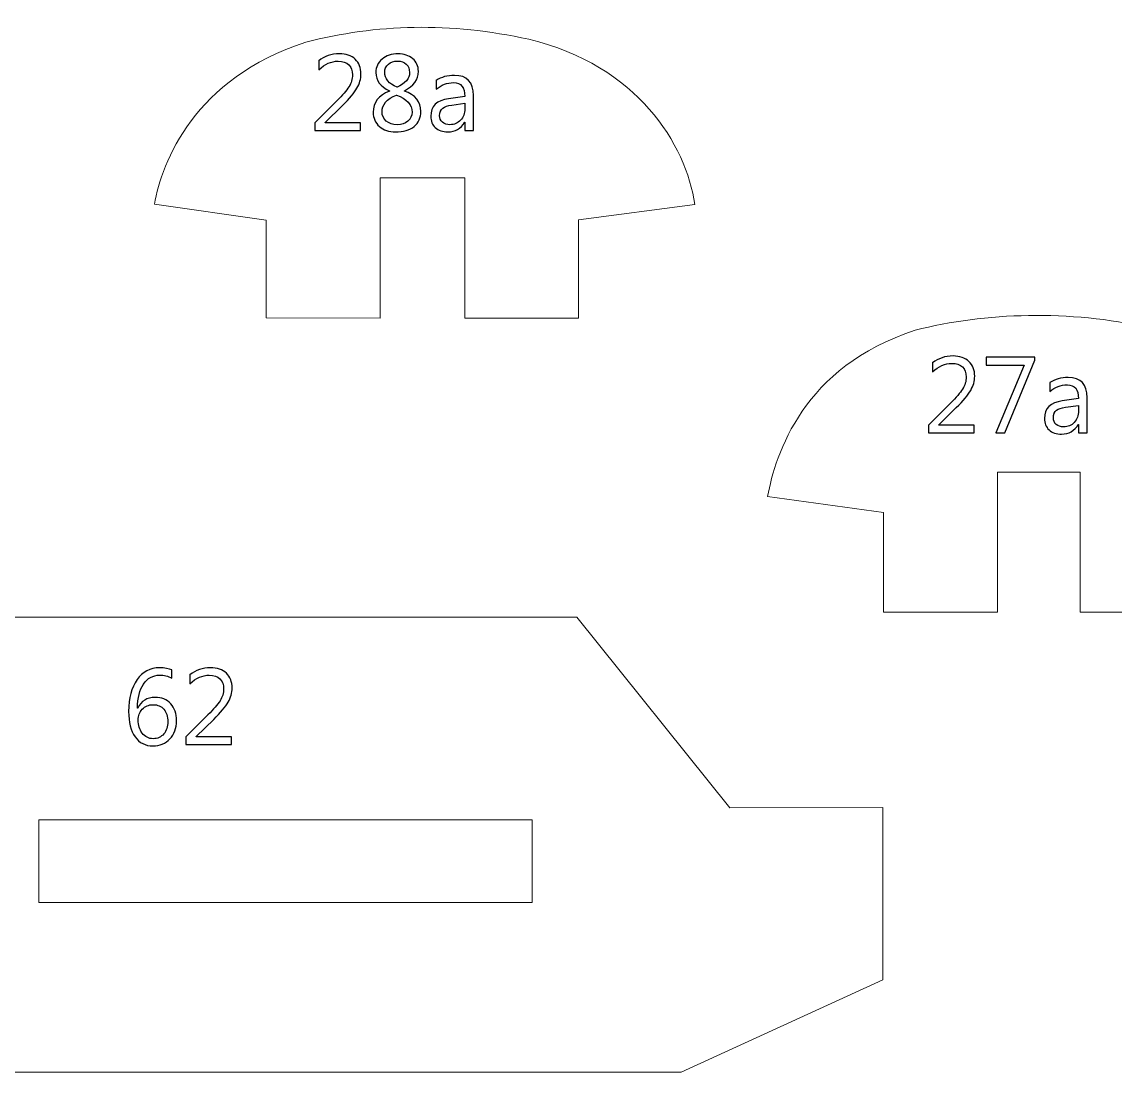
# Model space of a CAD drawing. Header units: centimetres. Extents: x -19.4 to 19.9, y -26.5 to 22.7.
# Drawn here: x -8.682 to -4.39, y -21.538 to -17.418 of the extents above; entities that cross this region are included whole.
import ezdxf

# ---------------------------------------------------------------- set-up
doc = ezdxf.new("R2010")
doc.units = ezdxf.units.CM
doc.header["$MEASUREMENT"] = 0
doc.layers.add('Camada 1', color=7, linetype='Continuous')

msp = doc.modelspace()

# ---------------------------------------------------------------- linework, layer by layer
at = {"layer": 'Camada 1', "color": 7, "lineweight": 9}
msp.add_lwpolyline([(-8.6153, -20.87278), (-6.67898, -20.87278), (-6.67898, -20.5483), (-8.6153, -20.5483), (-8.6153, -20.87278)], close=True, dxfattribs=at)
for points, knots in [([(-7.27537, -18.03004), (-7.27537, -18.03004), (-6.94293, -18.03004), (-6.94293, -18.03004), (-6.94293, -18.03004), (-6.94293, -18.03004), (-6.94315, -18.57946), (-6.94315, -18.57946), (-6.94315, -18.57946), (-6.94315, -18.57946), (-6.49646, -18.57934), (-6.49646, -18.57934), (-6.49646, -18.57934), (-6.49646, -18.57934), (-6.49616, -18.19393), (-6.49616, -18.19393), (-6.49616, -18.19393), (-6.49616, -18.19393), (-6.03937, -18.13441), (-6.03937, -18.13441), (-6.03937, -18.13441), (-6.07611, -17.89693), (-6.26428, -17.58865), (-6.69161, -17.4859), (-6.69161, -17.4859), (-7.00002, -17.41751), (-7.29017, -17.42572), (-7.56682, -17.49725), (-7.56682, -17.49725), (-8.00554, -17.6391), (-8.13124, -17.96745), (-8.16136, -18.13289), (-8.16136, -18.13289), (-8.16136, -18.13289), (-7.7229, -18.19603), (-7.7229, -18.19603), (-7.7229, -18.19603), (-7.7229, -18.19603), (-7.72284, -18.57868), (-7.72284, -18.57868), (-7.72284, -18.57868), (-7.72284, -18.57868), (-7.27533, -18.57942), (-7.27533, -18.57942), (-7.27533, -18.57942), (-7.27533, -18.57942), (-7.27537, -18.03004), (-7.27537, -18.03004)], [0, 0, 0, 0, 0.0769231, 0.0769231, 0.0769231, 0.0769231, 0.1538462, 0.1538462, 0.1538462, 0.1538462, 0.2307692, 0.2307692, 0.2307692, 0.2307692, 0.3076923, 0.3076923, 0.3076923, 0.3076923, 0.3846154, 0.3846154, 0.3846154, 0.3846154, 0.4615385, 0.4615385, 0.4615385, 0.4615385, 0.5384615, 0.5384615, 0.5384615, 0.5384615, 0.6153846, 0.6153846, 0.6153846, 0.6153846, 0.6923077, 0.6923077, 0.6923077, 0.6923077, 0.7692308, 0.7692308, 0.7692308, 0.7692308, 0.8461538, 0.8461538, 0.8461538, 0.8461538, 1, 1, 1, 1]), ([(-4.85213, -19.18444), (-4.85213, -19.18444), (-4.52768, -19.18444), (-4.52768, -19.18444), (-4.52768, -19.18444), (-4.52768, -19.18444), (-4.5279, -19.73386), (-4.5279, -19.73386), (-4.5279, -19.73386), (-4.5279, -19.73386), (-4.07322, -19.73374), (-4.07322, -19.73374), (-4.07322, -19.73374), (-4.07322, -19.73374), (-4.07292, -19.34833), (-4.07292, -19.34833), (-4.07292, -19.34833), (-4.07292, -19.34833), (-3.61613, -19.28881), (-3.61613, -19.28881), (-3.61613, -19.28881), (-3.65287, -19.05133), (-3.83305, -18.71905), (-4.26038, -18.6163), (-4.26038, -18.6163), (-4.56879, -18.54791), (-4.89889, -18.55612), (-5.17555, -18.62765), (-5.17555, -18.62765), (-5.61427, -18.7695), (-5.72399, -19.11385), (-5.75411, -19.27929), (-5.75411, -19.27929), (-5.75411, -19.27929), (-5.29966, -19.34243), (-5.29966, -19.34243), (-5.29966, -19.34243), (-5.29966, -19.34243), (-5.2996, -19.73308), (-5.2996, -19.73308), (-5.2996, -19.73308), (-5.2996, -19.73308), (-4.85209, -19.73382), (-4.85209, -19.73382), (-4.85209, -19.73382), (-4.85209, -19.73382), (-4.85213, -19.18444), (-4.85213, -19.18444)], [0, 0, 0, 0, 0.0769231, 0.0769231, 0.0769231, 0.0769231, 0.1538462, 0.1538462, 0.1538462, 0.1538462, 0.2307692, 0.2307692, 0.2307692, 0.2307692, 0.3076923, 0.3076923, 0.3076923, 0.3076923, 0.3846154, 0.3846154, 0.3846154, 0.3846154, 0.4615385, 0.4615385, 0.4615385, 0.4615385, 0.5384615, 0.5384615, 0.5384615, 0.5384615, 0.6153846, 0.6153846, 0.6153846, 0.6153846, 0.6923077, 0.6923077, 0.6923077, 0.6923077, 0.7692308, 0.7692308, 0.7692308, 0.7692308, 0.8461538, 0.8461538, 0.8461538, 0.8461538, 1, 1, 1, 1]), ([(-9.32863, -21.53804), (-9.32863, -21.53804), (-6.09422, -21.53804), (-6.09422, -21.53804), (-6.09422, -21.53804), (-6.09422, -21.53804), (-5.30241, -21.17614), (-5.30241, -21.17614), (-5.30241, -21.17614), (-5.30241, -21.17614), (-5.30263, -20.50017), (-5.30263, -20.50017), (-5.30263, -20.50017), (-5.30263, -20.50017), (-5.90262, -20.50093), (-5.90262, -20.50093), (-5.90262, -20.50093), (-5.90262, -20.50093), (-6.50341, -19.75342), (-6.50341, -19.75342), (-6.50341, -19.75342), (-6.50341, -19.75342), (-9.32863, -19.75342), (-9.32863, -19.75342), (-9.32863, -19.75342), (-9.32863, -19.75342), (-9.32863, -21.53804), (-9.32863, -21.53804)], [0, 0, 0, 0, 0.125, 0.125, 0.125, 0.125, 0.25, 0.25, 0.25, 0.25, 0.375, 0.375, 0.375, 0.375, 0.5, 0.5, 0.5, 0.5, 0.625, 0.625, 0.625, 0.625, 0.75, 0.75, 0.75, 0.75, 1, 1, 1, 1])]:
    msp.add_open_spline(points, degree=3, knots=knots, dxfattribs=at)
at = {"layer": 'Camada 1', "color": 7}
for points, knots in [([(-7.3529, -17.84416), (-7.3529, -17.84416), (-7.53155, -17.84416), (-7.53155, -17.84416), (-7.53155, -17.84416), (-7.53155, -17.84416), (-7.53155, -17.8141), (-7.53155, -17.8141), (-7.53155, -17.8141), (-7.53155, -17.8141), (-7.44519, -17.72746), (-7.44519, -17.72746), (-7.44519, -17.72746), (-7.42311, -17.70538), (-7.40737, -17.68703), (-7.39799, -17.67235), (-7.39799, -17.67235), (-7.38853, -17.65768), (-7.38381, -17.64194), (-7.38381, -17.62529), (-7.38381, -17.62529), (-7.38381, -17.60822), (-7.38868, -17.59495), (-7.39848, -17.58557), (-7.39848, -17.58557), (-7.40829, -17.57619), (-7.42219, -17.57153), (-7.44025, -17.57153), (-7.44025, -17.57153), (-7.46671, -17.57153), (-7.49204, -17.58282), (-7.51631, -17.6054), (-7.51631, -17.6054), (-7.51631, -17.6054), (-7.51631, -17.56984), (-7.51631, -17.56984), (-7.51631, -17.56984), (-7.49317, -17.55177), (-7.46622, -17.54274), (-7.43553, -17.54274), (-7.43553, -17.54274), (-7.40907, -17.54274), (-7.38825, -17.54994), (-7.37308, -17.56426), (-7.37308, -17.56426), (-7.35791, -17.57858), (-7.35036, -17.59785), (-7.35036, -17.62198), (-7.35036, -17.62198), (-7.35036, -17.64096), (-7.35558, -17.65958), (-7.3661, -17.67772), (-7.3661, -17.67772), (-7.37654, -17.69585), (-7.39538, -17.71836), (-7.42254, -17.74524), (-7.42254, -17.74524), (-7.42254, -17.74524), (-7.49091, -17.81283), (-7.49091, -17.81283), (-7.49091, -17.81283), (-7.49091, -17.81283), (-7.49091, -17.81368), (-7.49091, -17.81368), (-7.49091, -17.81368), (-7.49091, -17.81368), (-7.3529, -17.81368), (-7.3529, -17.81368), (-7.3529, -17.81368), (-7.3529, -17.81368), (-7.3529, -17.84416), (-7.3529, -17.84416)], [0, 0, 0, 0, 0.0526316, 0.0526316, 0.0526316, 0.0526316, 0.1052632, 0.1052632, 0.1052632, 0.1052632, 0.1578947, 0.1578947, 0.1578947, 0.1578947, 0.2105263, 0.2105263, 0.2105263, 0.2105263, 0.2631579, 0.2631579, 0.2631579, 0.2631579, 0.3157895, 0.3157895, 0.3157895, 0.3157895, 0.3684211, 0.3684211, 0.3684211, 0.3684211, 0.4210526, 0.4210526, 0.4210526, 0.4210526, 0.4736842, 0.4736842, 0.4736842, 0.4736842, 0.5263158, 0.5263158, 0.5263158, 0.5263158, 0.5789474, 0.5789474, 0.5789474, 0.5789474, 0.6315789, 0.6315789, 0.6315789, 0.6315789, 0.6842105, 0.6842105, 0.6842105, 0.6842105, 0.7368421, 0.7368421, 0.7368421, 0.7368421, 0.7894737, 0.7894737, 0.7894737, 0.7894737, 0.8421053, 0.8421053, 0.8421053, 0.8421053, 0.8947368, 0.8947368, 0.8947368, 0.8947368, 1, 1, 1, 1]), ([(-7.2386, -17.68879), (-7.2386, -17.68879), (-7.2386, -17.68795), (-7.2386, -17.68795), (-7.2386, -17.68795), (-7.27416, -17.67144), (-7.29194, -17.64745), (-7.29194, -17.61598), (-7.29194, -17.61598), (-7.29194, -17.5946), (-7.28383, -17.57703), (-7.26753, -17.56334), (-7.26753, -17.56334), (-7.25123, -17.54959), (-7.23028, -17.54274), (-7.20459, -17.54274), (-7.20459, -17.54274), (-7.18145, -17.54274), (-7.1624, -17.54916), (-7.14751, -17.562), (-7.14751, -17.562), (-7.13263, -17.57485), (-7.12515, -17.59128), (-7.12515, -17.61139), (-7.12515, -17.61139), (-7.12515, -17.64427), (-7.14349, -17.66974), (-7.18018, -17.68795), (-7.18018, -17.68795), (-7.18018, -17.68795), (-7.18018, -17.68879), (-7.18018, -17.68879), (-7.18018, -17.68879), (-7.137, -17.70425), (-7.11541, -17.73099), (-7.11541, -17.76902), (-7.11541, -17.76902), (-7.11541, -17.79357), (-7.12423, -17.81304), (-7.14187, -17.82751), (-7.14187, -17.82751), (-7.15944, -17.84197), (-7.18399, -17.84924), (-7.21539, -17.84924), (-7.21539, -17.84924), (-7.24072, -17.84924), (-7.26153, -17.84204), (-7.27797, -17.82772), (-7.27797, -17.82772), (-7.29434, -17.8134), (-7.30253, -17.79477), (-7.30253, -17.77191), (-7.30253, -17.77191), (-7.30253, -17.73388), (-7.28122, -17.70615), (-7.2386, -17.68879)], [0, 0, 0, 0, 0.0666667, 0.0666667, 0.0666667, 0.0666667, 0.1333333, 0.1333333, 0.1333333, 0.1333333, 0.2, 0.2, 0.2, 0.2, 0.2666667, 0.2666667, 0.2666667, 0.2666667, 0.3333333, 0.3333333, 0.3333333, 0.3333333, 0.4, 0.4, 0.4, 0.4, 0.4666667, 0.4666667, 0.4666667, 0.4666667, 0.5333333, 0.5333333, 0.5333333, 0.5333333, 0.6, 0.6, 0.6, 0.6, 0.6666667, 0.6666667, 0.6666667, 0.6666667, 0.7333333, 0.7333333, 0.7333333, 0.7333333, 0.8, 0.8, 0.8, 0.8, 0.8666667, 0.8666667, 0.8666667, 0.8666667, 1, 1, 1, 1]), ([(-7.15986, -17.61563), (-7.15986, -17.60194), (-7.16416, -17.59121), (-7.1727, -17.58331), (-7.1727, -17.58331), (-7.18124, -17.57548), (-7.19295, -17.57153), (-7.2077, -17.57153), (-7.2077, -17.57153), (-7.22153, -17.57153), (-7.23324, -17.57562), (-7.24284, -17.58388), (-7.24284, -17.58388), (-7.25243, -17.59206), (-7.25723, -17.6025), (-7.25723, -17.6152), (-7.25723, -17.6152), (-7.25723, -17.64103), (-7.24114, -17.66043), (-7.20897, -17.67355), (-7.20897, -17.67355), (-7.17623, -17.66001), (-7.15986, -17.64075), (-7.15986, -17.61563)], [0, 0, 0, 0, 0.1428571, 0.1428571, 0.1428571, 0.1428571, 0.2857143, 0.2857143, 0.2857143, 0.2857143, 0.4285714, 0.4285714, 0.4285714, 0.4285714, 0.5714286, 0.5714286, 0.5714286, 0.5714286, 0.7142857, 0.7142857, 0.7142857, 0.7142857, 1, 1, 1, 1]), ([(-6.90924, -17.84416), (-6.90924, -17.84416), (-6.94311, -17.84416), (-6.94311, -17.84416), (-6.94311, -17.84416), (-6.94311, -17.84416), (-6.94311, -17.81107), (-6.94311, -17.81107), (-6.94311, -17.81107), (-6.94311, -17.81107), (-6.94396, -17.81107), (-6.94396, -17.81107), (-6.94396, -17.81107), (-6.9587, -17.83654), (-6.98036, -17.84924), (-7.00908, -17.84924), (-7.00908, -17.84924), (-7.03018, -17.84924), (-7.04669, -17.84367), (-7.05861, -17.83245), (-7.05861, -17.83245), (-7.07054, -17.8213), (-7.07646, -17.80648), (-7.07646, -17.788), (-7.07646, -17.788), (-7.07646, -17.74841), (-7.05318, -17.72534), (-7.00661, -17.71885), (-7.00661, -17.71885), (-7.00661, -17.71885), (-6.94311, -17.70996), (-6.94311, -17.70996), (-6.94311, -17.70996), (-6.94311, -17.67384), (-6.95765, -17.65577), (-6.98671, -17.65577), (-6.98671, -17.65577), (-7.01219, -17.65577), (-7.03519, -17.66452), (-7.05572, -17.68202), (-7.05572, -17.68202), (-7.05572, -17.68202), (-7.05572, -17.64731), (-7.05572, -17.64731), (-7.05572, -17.64731), (-7.03491, -17.63404), (-7.01099, -17.62741), (-6.98382, -17.62741), (-6.98382, -17.62741), (-6.93408, -17.62741), (-6.90924, -17.65373), (-6.90924, -17.70643), (-6.90924, -17.70643), (-6.90924, -17.70643), (-6.90924, -17.84416), (-6.90924, -17.84416)], [0, 0, 0, 0, 0.0666667, 0.0666667, 0.0666667, 0.0666667, 0.1333333, 0.1333333, 0.1333333, 0.1333333, 0.2, 0.2, 0.2, 0.2, 0.2666667, 0.2666667, 0.2666667, 0.2666667, 0.3333333, 0.3333333, 0.3333333, 0.3333333, 0.4, 0.4, 0.4, 0.4, 0.4666667, 0.4666667, 0.4666667, 0.4666667, 0.5333333, 0.5333333, 0.5333333, 0.5333333, 0.6, 0.6, 0.6, 0.6, 0.6666667, 0.6666667, 0.6666667, 0.6666667, 0.7333333, 0.7333333, 0.7333333, 0.7333333, 0.8, 0.8, 0.8, 0.8, 0.8666667, 0.8666667, 0.8666667, 0.8666667, 1, 1, 1, 1]), ([(-7.21123, -17.70488), (-7.24897, -17.71991), (-7.26781, -17.74178), (-7.26781, -17.77036), (-7.26781, -17.77036), (-7.26781, -17.7851), (-7.26231, -17.79724), (-7.25137, -17.80669), (-7.25137, -17.80669), (-7.24044, -17.81615), (-7.22604, -17.82088), (-7.20812, -17.82088), (-7.20812, -17.82088), (-7.19105, -17.82088), (-7.17715, -17.81622), (-7.16635, -17.80691), (-7.16635, -17.80691), (-7.15556, -17.79759), (-7.15012, -17.78581), (-7.15012, -17.77156), (-7.15012, -17.77156), (-7.15012, -17.74178), (-7.17051, -17.71949), (-7.21123, -17.70488)], [0, 0, 0, 0, 0.1428571, 0.1428571, 0.1428571, 0.1428571, 0.2857143, 0.2857143, 0.2857143, 0.2857143, 0.4285714, 0.4285714, 0.4285714, 0.4285714, 0.5714286, 0.5714286, 0.5714286, 0.5714286, 0.7142857, 0.7142857, 0.7142857, 0.7142857, 1, 1, 1, 1]), ([(-6.94311, -17.73705), (-6.94311, -17.73705), (-6.99419, -17.74411), (-6.99419, -17.74411), (-6.99419, -17.74411), (-7.00993, -17.7463), (-7.02178, -17.75025), (-7.02975, -17.75582), (-7.02975, -17.75582), (-7.03773, -17.76147), (-7.04175, -17.77135), (-7.04175, -17.7856), (-7.04175, -17.7856), (-7.04175, -17.79597), (-7.03808, -17.80444), (-7.03067, -17.811), (-7.03067, -17.811), (-7.02333, -17.81756), (-7.01346, -17.82088), (-7.00125, -17.82088), (-7.00125, -17.82088), (-6.98439, -17.82088), (-6.97049, -17.81495), (-6.95955, -17.80317), (-6.95955, -17.80317), (-6.94861, -17.79131), (-6.94311, -17.77636), (-6.94311, -17.75822), (-6.94311, -17.75822), (-6.94311, -17.75822), (-6.94311, -17.73705), (-6.94311, -17.73705)], [0, 0, 0, 0, 0.1111111, 0.1111111, 0.1111111, 0.1111111, 0.2222222, 0.2222222, 0.2222222, 0.2222222, 0.3333333, 0.3333333, 0.3333333, 0.3333333, 0.4444444, 0.4444444, 0.4444444, 0.4444444, 0.5555556, 0.5555556, 0.5555556, 0.5555556, 0.6666667, 0.6666667, 0.6666667, 0.6666667, 0.7777778, 0.7777778, 0.7777778, 0.7777778, 1, 1, 1, 1]), ([(-4.94394, -19.02982), (-4.94394, -19.02982), (-5.12259, -19.02982), (-5.12259, -19.02982), (-5.12259, -19.02982), (-5.12259, -19.02982), (-5.12259, -18.99976), (-5.12259, -18.99976), (-5.12259, -18.99976), (-5.12259, -18.99976), (-5.03623, -18.91312), (-5.03623, -18.91312), (-5.03623, -18.91312), (-5.01415, -18.89104), (-4.99841, -18.87269), (-4.98903, -18.85801), (-4.98903, -18.85801), (-4.97957, -18.84334), (-4.97485, -18.8276), (-4.97485, -18.81095), (-4.97485, -18.81095), (-4.97485, -18.79388), (-4.97972, -18.78061), (-4.98952, -18.77123), (-4.98952, -18.77123), (-4.99933, -18.76185), (-5.01323, -18.75719), (-5.03129, -18.75719), (-5.03129, -18.75719), (-5.05775, -18.75719), (-5.08308, -18.76848), (-5.10735, -18.79106), (-5.10735, -18.79106), (-5.10735, -18.79106), (-5.10735, -18.7555), (-5.10735, -18.7555), (-5.10735, -18.7555), (-5.08421, -18.73743), (-5.05726, -18.7284), (-5.02657, -18.7284), (-5.02657, -18.7284), (-5.00011, -18.7284), (-4.97929, -18.7356), (-4.96412, -18.74992), (-4.96412, -18.74992), (-4.94895, -18.76424), (-4.9414, -18.78351), (-4.9414, -18.80764), (-4.9414, -18.80764), (-4.9414, -18.82662), (-4.94662, -18.84524), (-4.95714, -18.86338), (-4.95714, -18.86338), (-4.96758, -18.88151), (-4.98642, -18.90402), (-5.01358, -18.9309), (-5.01358, -18.9309), (-5.01358, -18.9309), (-5.08195, -18.99849), (-5.08195, -18.99849), (-5.08195, -18.99849), (-5.08195, -18.99849), (-5.08195, -18.99934), (-5.08195, -18.99934), (-5.08195, -18.99934), (-5.08195, -18.99934), (-4.94394, -18.99934), (-4.94394, -18.99934), (-4.94394, -18.99934), (-4.94394, -18.99934), (-4.94394, -19.02982), (-4.94394, -19.02982)], [0, 0, 0, 0, 0.0526316, 0.0526316, 0.0526316, 0.0526316, 0.1052632, 0.1052632, 0.1052632, 0.1052632, 0.1578947, 0.1578947, 0.1578947, 0.1578947, 0.2105263, 0.2105263, 0.2105263, 0.2105263, 0.2631579, 0.2631579, 0.2631579, 0.2631579, 0.3157895, 0.3157895, 0.3157895, 0.3157895, 0.3684211, 0.3684211, 0.3684211, 0.3684211, 0.4210526, 0.4210526, 0.4210526, 0.4210526, 0.4736842, 0.4736842, 0.4736842, 0.4736842, 0.5263158, 0.5263158, 0.5263158, 0.5263158, 0.5789474, 0.5789474, 0.5789474, 0.5789474, 0.6315789, 0.6315789, 0.6315789, 0.6315789, 0.6842105, 0.6842105, 0.6842105, 0.6842105, 0.7368421, 0.7368421, 0.7368421, 0.7368421, 0.7894737, 0.7894737, 0.7894737, 0.7894737, 0.8421053, 0.8421053, 0.8421053, 0.8421053, 0.8947368, 0.8947368, 0.8947368, 0.8947368, 1, 1, 1, 1]), ([(-4.7056, -18.74414), (-4.7056, -18.74414), (-4.82287, -19.02982), (-4.82287, -19.02982), (-4.82287, -19.02982), (-4.82287, -19.02982), (-4.85801, -19.02982), (-4.85801, -19.02982), (-4.85801, -19.02982), (-4.85801, -19.02982), (-4.74709, -18.76396), (-4.74709, -18.76396), (-4.74709, -18.76396), (-4.74709, -18.76396), (-4.89653, -18.76396), (-4.89653, -18.76396), (-4.89653, -18.76396), (-4.89653, -18.76396), (-4.89653, -18.73348), (-4.89653, -18.73348), (-4.89653, -18.73348), (-4.89653, -18.73348), (-4.7056, -18.73348), (-4.7056, -18.73348), (-4.7056, -18.73348), (-4.7056, -18.73348), (-4.7056, -18.74414), (-4.7056, -18.74414)], [0, 0, 0, 0, 0.125, 0.125, 0.125, 0.125, 0.25, 0.25, 0.25, 0.25, 0.375, 0.375, 0.375, 0.375, 0.5, 0.5, 0.5, 0.5, 0.625, 0.625, 0.625, 0.625, 0.75, 0.75, 0.75, 0.75, 1, 1, 1, 1]), ([(-4.50028, -19.02982), (-4.50028, -19.02982), (-4.53415, -19.02982), (-4.53415, -19.02982), (-4.53415, -19.02982), (-4.53415, -19.02982), (-4.53415, -18.99673), (-4.53415, -18.99673), (-4.53415, -18.99673), (-4.53415, -18.99673), (-4.535, -18.99673), (-4.535, -18.99673), (-4.535, -18.99673), (-4.54974, -19.0222), (-4.5714, -19.0349), (-4.60012, -19.0349), (-4.60012, -19.0349), (-4.62122, -19.0349), (-4.63773, -19.02933), (-4.64965, -19.01811), (-4.64965, -19.01811), (-4.66158, -19.00696), (-4.6675, -18.99214), (-4.6675, -18.97366), (-4.6675, -18.97366), (-4.6675, -18.93407), (-4.64422, -18.911), (-4.59765, -18.90451), (-4.59765, -18.90451), (-4.59765, -18.90451), (-4.53415, -18.89562), (-4.53415, -18.89562), (-4.53415, -18.89562), (-4.53415, -18.8595), (-4.54869, -18.84143), (-4.57775, -18.84143), (-4.57775, -18.84143), (-4.60323, -18.84143), (-4.62623, -18.85018), (-4.64676, -18.86768), (-4.64676, -18.86768), (-4.64676, -18.86768), (-4.64676, -18.83297), (-4.64676, -18.83297), (-4.64676, -18.83297), (-4.62595, -18.8197), (-4.60203, -18.81307), (-4.57486, -18.81307), (-4.57486, -18.81307), (-4.52512, -18.81307), (-4.50028, -18.83939), (-4.50028, -18.89209), (-4.50028, -18.89209), (-4.50028, -18.89209), (-4.50028, -19.02982), (-4.50028, -19.02982)], [0, 0, 0, 0, 0.0666667, 0.0666667, 0.0666667, 0.0666667, 0.1333333, 0.1333333, 0.1333333, 0.1333333, 0.2, 0.2, 0.2, 0.2, 0.2666667, 0.2666667, 0.2666667, 0.2666667, 0.3333333, 0.3333333, 0.3333333, 0.3333333, 0.4, 0.4, 0.4, 0.4, 0.4666667, 0.4666667, 0.4666667, 0.4666667, 0.5333333, 0.5333333, 0.5333333, 0.5333333, 0.6, 0.6, 0.6, 0.6, 0.6666667, 0.6666667, 0.6666667, 0.6666667, 0.7333333, 0.7333333, 0.7333333, 0.7333333, 0.8, 0.8, 0.8, 0.8, 0.8666667, 0.8666667, 0.8666667, 0.8666667, 1, 1, 1, 1]), ([(-4.53415, -18.92271), (-4.53415, -18.92271), (-4.58523, -18.92977), (-4.58523, -18.92977), (-4.58523, -18.92977), (-4.60097, -18.93196), (-4.61282, -18.93591), (-4.62079, -18.94148), (-4.62079, -18.94148), (-4.62877, -18.94713), (-4.63279, -18.95701), (-4.63279, -18.97126), (-4.63279, -18.97126), (-4.63279, -18.98163), (-4.62912, -18.9901), (-4.62171, -18.99666), (-4.62171, -18.99666), (-4.61437, -19.00322), (-4.6045, -19.00654), (-4.59229, -19.00654), (-4.59229, -19.00654), (-4.57543, -19.00654), (-4.56153, -19.00061), (-4.55059, -18.98883), (-4.55059, -18.98883), (-4.53965, -18.97697), (-4.53415, -18.96202), (-4.53415, -18.94388), (-4.53415, -18.94388), (-4.53415, -18.94388), (-4.53415, -18.92271), (-4.53415, -18.92271)], [0, 0, 0, 0, 0.1111111, 0.1111111, 0.1111111, 0.1111111, 0.2222222, 0.2222222, 0.2222222, 0.2222222, 0.3333333, 0.3333333, 0.3333333, 0.3333333, 0.4444444, 0.4444444, 0.4444444, 0.4444444, 0.5555556, 0.5555556, 0.5555556, 0.5555556, 0.6666667, 0.6666667, 0.6666667, 0.6666667, 0.7777778, 0.7777778, 0.7777778, 0.7777778, 1, 1, 1, 1]), ([(-8.09239, -19.96017), (-8.09239, -19.96017), (-8.09239, -19.99227), (-8.09239, -19.99227), (-8.09239, -19.99227), (-8.1077, -19.98444), (-8.12378, -19.98049), (-8.14072, -19.98049), (-8.14072, -19.98049), (-8.16697, -19.98049), (-8.18799, -19.9922), (-8.2038, -20.01563), (-8.2038, -20.01563), (-8.21953, -20.03905), (-8.22743, -20.07045), (-8.22743, -20.10975), (-8.22743, -20.10975), (-8.22743, -20.10975), (-8.22659, -20.10975), (-8.22659, -20.10975), (-8.22659, -20.10975), (-8.21283, -20.08174), (-8.19025, -20.0677), (-8.15885, -20.0677), (-8.15885, -20.0677), (-8.13296, -20.0677), (-8.11243, -20.07602), (-8.09711, -20.0926), (-8.09711, -20.0926), (-8.0818, -20.10925), (-8.07418, -20.13148), (-8.07418, -20.15935), (-8.07418, -20.15935), (-8.07418, -20.18842), (-8.08293, -20.2122), (-8.10043, -20.23061), (-8.10043, -20.23061), (-8.11793, -20.24903), (-8.14015, -20.2582), (-8.16711, -20.2582), (-8.16711, -20.2582), (-8.19688, -20.2582), (-8.22024, -20.24635), (-8.23717, -20.22264), (-8.23717, -20.22264), (-8.2541, -20.19893), (-8.26257, -20.16563), (-8.26257, -20.12273), (-8.26257, -20.12273), (-8.26257, -20.07073), (-8.25149, -20.02924), (-8.22934, -19.99827), (-8.22934, -19.99827), (-8.20718, -19.96722), (-8.1779, -19.9517), (-8.14156, -19.9517), (-8.14156, -19.9517), (-8.12089, -19.9517), (-8.10452, -19.95452), (-8.09239, -19.96017)], [0, 0, 0, 0, 0.0625, 0.0625, 0.0625, 0.0625, 0.125, 0.125, 0.125, 0.125, 0.1875, 0.1875, 0.1875, 0.1875, 0.25, 0.25, 0.25, 0.25, 0.3125, 0.3125, 0.3125, 0.3125, 0.375, 0.375, 0.375, 0.375, 0.4375, 0.4375, 0.4375, 0.4375, 0.5, 0.5, 0.5, 0.5, 0.5625, 0.5625, 0.5625, 0.5625, 0.625, 0.625, 0.625, 0.625, 0.6875, 0.6875, 0.6875, 0.6875, 0.75, 0.75, 0.75, 0.75, 0.8125, 0.8125, 0.8125, 0.8125, 0.875, 0.875, 0.875, 0.875, 1, 1, 1, 1]), ([(-7.8587, -20.25312), (-7.8587, -20.25312), (-8.03735, -20.25312), (-8.03735, -20.25312), (-8.03735, -20.25312), (-8.03735, -20.25312), (-8.03735, -20.22306), (-8.03735, -20.22306), (-8.03735, -20.22306), (-8.03735, -20.22306), (-7.95099, -20.13642), (-7.95099, -20.13642), (-7.95099, -20.13642), (-7.92891, -20.11434), (-7.91317, -20.09599), (-7.90379, -20.08131), (-7.90379, -20.08131), (-7.89433, -20.06664), (-7.88961, -20.0509), (-7.88961, -20.03425), (-7.88961, -20.03425), (-7.88961, -20.01718), (-7.89448, -20.00391), (-7.90428, -19.99453), (-7.90428, -19.99453), (-7.91409, -19.98515), (-7.92799, -19.98049), (-7.94605, -19.98049), (-7.94605, -19.98049), (-7.97251, -19.98049), (-7.99784, -19.99178), (-8.02211, -20.01436), (-8.02211, -20.01436), (-8.02211, -20.01436), (-8.02211, -19.9788), (-8.02211, -19.9788), (-8.02211, -19.9788), (-7.99897, -19.96073), (-7.97202, -19.9517), (-7.94133, -19.9517), (-7.94133, -19.9517), (-7.91487, -19.9517), (-7.89405, -19.9589), (-7.87888, -19.97322), (-7.87888, -19.97322), (-7.86371, -19.98754), (-7.85616, -20.00681), (-7.85616, -20.03094), (-7.85616, -20.03094), (-7.85616, -20.04992), (-7.86138, -20.06854), (-7.8719, -20.08668), (-7.8719, -20.08668), (-7.88234, -20.10481), (-7.90118, -20.12732), (-7.92834, -20.1542), (-7.92834, -20.1542), (-7.92834, -20.1542), (-7.99671, -20.22179), (-7.99671, -20.22179), (-7.99671, -20.22179), (-7.99671, -20.22179), (-7.99671, -20.22264), (-7.99671, -20.22264), (-7.99671, -20.22264), (-7.99671, -20.22264), (-7.8587, -20.22264), (-7.8587, -20.22264), (-7.8587, -20.22264), (-7.8587, -20.22264), (-7.8587, -20.25312), (-7.8587, -20.25312)], [0, 0, 0, 0, 0.0526316, 0.0526316, 0.0526316, 0.0526316, 0.1052632, 0.1052632, 0.1052632, 0.1052632, 0.1578947, 0.1578947, 0.1578947, 0.1578947, 0.2105263, 0.2105263, 0.2105263, 0.2105263, 0.2631579, 0.2631579, 0.2631579, 0.2631579, 0.3157895, 0.3157895, 0.3157895, 0.3157895, 0.3684211, 0.3684211, 0.3684211, 0.3684211, 0.4210526, 0.4210526, 0.4210526, 0.4210526, 0.4736842, 0.4736842, 0.4736842, 0.4736842, 0.5263158, 0.5263158, 0.5263158, 0.5263158, 0.5789474, 0.5789474, 0.5789474, 0.5789474, 0.6315789, 0.6315789, 0.6315789, 0.6315789, 0.6842105, 0.6842105, 0.6842105, 0.6842105, 0.7368421, 0.7368421, 0.7368421, 0.7368421, 0.7894737, 0.7894737, 0.7894737, 0.7894737, 0.8421053, 0.8421053, 0.8421053, 0.8421053, 0.8947368, 0.8947368, 0.8947368, 0.8947368, 1, 1, 1, 1]), ([(-8.1664, -20.09648), (-8.1839, -20.09648), (-8.19808, -20.10241), (-8.20895, -20.11426), (-8.20895, -20.11426), (-8.21988, -20.12619), (-8.22532, -20.14016), (-8.22532, -20.15632), (-8.22532, -20.15632), (-8.22532, -20.17664), (-8.21988, -20.19392), (-8.20909, -20.20832), (-8.20909, -20.20832), (-8.19829, -20.22264), (-8.1839, -20.22984), (-8.16598, -20.22984), (-8.16598, -20.22984), (-8.1489, -20.22984), (-8.13507, -20.22356), (-8.12463, -20.21107), (-8.12463, -20.21107), (-8.11412, -20.19858), (-8.1089, -20.18278), (-8.1089, -20.16358), (-8.1089, -20.16358), (-8.1089, -20.14256), (-8.11391, -20.12619), (-8.124, -20.11426), (-8.124, -20.11426), (-8.13409, -20.10241), (-8.1482, -20.09648), (-8.1664, -20.09648)], [0, 0, 0, 0, 0.1111111, 0.1111111, 0.1111111, 0.1111111, 0.2222222, 0.2222222, 0.2222222, 0.2222222, 0.3333333, 0.3333333, 0.3333333, 0.3333333, 0.4444444, 0.4444444, 0.4444444, 0.4444444, 0.5555556, 0.5555556, 0.5555556, 0.5555556, 0.6666667, 0.6666667, 0.6666667, 0.6666667, 0.7777778, 0.7777778, 0.7777778, 0.7777778, 1, 1, 1, 1])]:
    msp.add_open_spline(points, degree=3, knots=knots, dxfattribs=at)
at = {"layer": 'Camada 1', "color": 250, "lineweight": 9}
for points, knots in [([(-7.3529, -17.84416), (-7.3529, -17.84416), (-7.53155, -17.84416), (-7.53155, -17.84416), (-7.53155, -17.84416), (-7.53155, -17.84416), (-7.53155, -17.8141), (-7.53155, -17.8141), (-7.53155, -17.8141), (-7.53155, -17.8141), (-7.44519, -17.72746), (-7.44519, -17.72746), (-7.44519, -17.72746), (-7.42311, -17.70538), (-7.40737, -17.68703), (-7.39799, -17.67235), (-7.39799, -17.67235), (-7.38853, -17.65768), (-7.38381, -17.64194), (-7.38381, -17.62529), (-7.38381, -17.62529), (-7.38381, -17.60822), (-7.38868, -17.59495), (-7.39848, -17.58557), (-7.39848, -17.58557), (-7.40829, -17.57619), (-7.42219, -17.57153), (-7.44025, -17.57153), (-7.44025, -17.57153), (-7.46671, -17.57153), (-7.49204, -17.58282), (-7.51631, -17.6054), (-7.51631, -17.6054), (-7.51631, -17.6054), (-7.51631, -17.56984), (-7.51631, -17.56984), (-7.51631, -17.56984), (-7.49317, -17.55177), (-7.46622, -17.54274), (-7.43553, -17.54274), (-7.43553, -17.54274), (-7.40907, -17.54274), (-7.38825, -17.54994), (-7.37308, -17.56426), (-7.37308, -17.56426), (-7.35791, -17.57858), (-7.35036, -17.59785), (-7.35036, -17.62198), (-7.35036, -17.62198), (-7.35036, -17.64096), (-7.35558, -17.65958), (-7.3661, -17.67772), (-7.3661, -17.67772), (-7.37654, -17.69585), (-7.39538, -17.71836), (-7.42254, -17.74524), (-7.42254, -17.74524), (-7.42254, -17.74524), (-7.49091, -17.81283), (-7.49091, -17.81283), (-7.49091, -17.81283), (-7.49091, -17.81283), (-7.49091, -17.81368), (-7.49091, -17.81368), (-7.49091, -17.81368), (-7.49091, -17.81368), (-7.3529, -17.81368), (-7.3529, -17.81368), (-7.3529, -17.81368), (-7.3529, -17.81368), (-7.3529, -17.84416), (-7.3529, -17.84416)], [0, 0, 0, 0, 0.0526316, 0.0526316, 0.0526316, 0.0526316, 0.1052632, 0.1052632, 0.1052632, 0.1052632, 0.1578947, 0.1578947, 0.1578947, 0.1578947, 0.2105263, 0.2105263, 0.2105263, 0.2105263, 0.2631579, 0.2631579, 0.2631579, 0.2631579, 0.3157895, 0.3157895, 0.3157895, 0.3157895, 0.3684211, 0.3684211, 0.3684211, 0.3684211, 0.4210526, 0.4210526, 0.4210526, 0.4210526, 0.4736842, 0.4736842, 0.4736842, 0.4736842, 0.5263158, 0.5263158, 0.5263158, 0.5263158, 0.5789474, 0.5789474, 0.5789474, 0.5789474, 0.6315789, 0.6315789, 0.6315789, 0.6315789, 0.6842105, 0.6842105, 0.6842105, 0.6842105, 0.7368421, 0.7368421, 0.7368421, 0.7368421, 0.7894737, 0.7894737, 0.7894737, 0.7894737, 0.8421053, 0.8421053, 0.8421053, 0.8421053, 0.8947368, 0.8947368, 0.8947368, 0.8947368, 1, 1, 1, 1]), ([(-7.2386, -17.68879), (-7.2386, -17.68879), (-7.2386, -17.68795), (-7.2386, -17.68795), (-7.2386, -17.68795), (-7.27416, -17.67144), (-7.29194, -17.64745), (-7.29194, -17.61598), (-7.29194, -17.61598), (-7.29194, -17.5946), (-7.28383, -17.57703), (-7.26753, -17.56334), (-7.26753, -17.56334), (-7.25123, -17.54959), (-7.23028, -17.54274), (-7.20459, -17.54274), (-7.20459, -17.54274), (-7.18145, -17.54274), (-7.1624, -17.54916), (-7.14751, -17.562), (-7.14751, -17.562), (-7.13263, -17.57485), (-7.12515, -17.59128), (-7.12515, -17.61139), (-7.12515, -17.61139), (-7.12515, -17.64427), (-7.14349, -17.66974), (-7.18018, -17.68795), (-7.18018, -17.68795), (-7.18018, -17.68795), (-7.18018, -17.68879), (-7.18018, -17.68879), (-7.18018, -17.68879), (-7.137, -17.70425), (-7.11541, -17.73099), (-7.11541, -17.76902), (-7.11541, -17.76902), (-7.11541, -17.79357), (-7.12423, -17.81304), (-7.14187, -17.82751), (-7.14187, -17.82751), (-7.15944, -17.84197), (-7.18399, -17.84924), (-7.21539, -17.84924), (-7.21539, -17.84924), (-7.24072, -17.84924), (-7.26153, -17.84204), (-7.27797, -17.82772), (-7.27797, -17.82772), (-7.29434, -17.8134), (-7.30253, -17.79477), (-7.30253, -17.77191), (-7.30253, -17.77191), (-7.30253, -17.73388), (-7.28122, -17.70615), (-7.2386, -17.68879)], [0, 0, 0, 0, 0.0666667, 0.0666667, 0.0666667, 0.0666667, 0.1333333, 0.1333333, 0.1333333, 0.1333333, 0.2, 0.2, 0.2, 0.2, 0.2666667, 0.2666667, 0.2666667, 0.2666667, 0.3333333, 0.3333333, 0.3333333, 0.3333333, 0.4, 0.4, 0.4, 0.4, 0.4666667, 0.4666667, 0.4666667, 0.4666667, 0.5333333, 0.5333333, 0.5333333, 0.5333333, 0.6, 0.6, 0.6, 0.6, 0.6666667, 0.6666667, 0.6666667, 0.6666667, 0.7333333, 0.7333333, 0.7333333, 0.7333333, 0.8, 0.8, 0.8, 0.8, 0.8666667, 0.8666667, 0.8666667, 0.8666667, 1, 1, 1, 1]), ([(-7.15986, -17.61563), (-7.15986, -17.60194), (-7.16416, -17.59121), (-7.1727, -17.58331), (-7.1727, -17.58331), (-7.18124, -17.57548), (-7.19295, -17.57153), (-7.2077, -17.57153), (-7.2077, -17.57153), (-7.22153, -17.57153), (-7.23324, -17.57562), (-7.24284, -17.58388), (-7.24284, -17.58388), (-7.25243, -17.59206), (-7.25723, -17.6025), (-7.25723, -17.6152), (-7.25723, -17.6152), (-7.25723, -17.64103), (-7.24114, -17.66043), (-7.20897, -17.67355), (-7.20897, -17.67355), (-7.17623, -17.66001), (-7.15986, -17.64075), (-7.15986, -17.61563)], [0, 0, 0, 0, 0.1428571, 0.1428571, 0.1428571, 0.1428571, 0.2857143, 0.2857143, 0.2857143, 0.2857143, 0.4285714, 0.4285714, 0.4285714, 0.4285714, 0.5714286, 0.5714286, 0.5714286, 0.5714286, 0.7142857, 0.7142857, 0.7142857, 0.7142857, 1, 1, 1, 1]), ([(-6.90924, -17.84416), (-6.90924, -17.84416), (-6.94311, -17.84416), (-6.94311, -17.84416), (-6.94311, -17.84416), (-6.94311, -17.84416), (-6.94311, -17.81107), (-6.94311, -17.81107), (-6.94311, -17.81107), (-6.94311, -17.81107), (-6.94396, -17.81107), (-6.94396, -17.81107), (-6.94396, -17.81107), (-6.9587, -17.83654), (-6.98036, -17.84924), (-7.00908, -17.84924), (-7.00908, -17.84924), (-7.03018, -17.84924), (-7.04669, -17.84367), (-7.05861, -17.83245), (-7.05861, -17.83245), (-7.07054, -17.8213), (-7.07646, -17.80648), (-7.07646, -17.788), (-7.07646, -17.788), (-7.07646, -17.74841), (-7.05318, -17.72534), (-7.00661, -17.71885), (-7.00661, -17.71885), (-7.00661, -17.71885), (-6.94311, -17.70996), (-6.94311, -17.70996), (-6.94311, -17.70996), (-6.94311, -17.67384), (-6.95765, -17.65577), (-6.98671, -17.65577), (-6.98671, -17.65577), (-7.01219, -17.65577), (-7.03519, -17.66452), (-7.05572, -17.68202), (-7.05572, -17.68202), (-7.05572, -17.68202), (-7.05572, -17.64731), (-7.05572, -17.64731), (-7.05572, -17.64731), (-7.03491, -17.63404), (-7.01099, -17.62741), (-6.98382, -17.62741), (-6.98382, -17.62741), (-6.93408, -17.62741), (-6.90924, -17.65373), (-6.90924, -17.70643), (-6.90924, -17.70643), (-6.90924, -17.70643), (-6.90924, -17.84416), (-6.90924, -17.84416)], [0, 0, 0, 0, 0.0666667, 0.0666667, 0.0666667, 0.0666667, 0.1333333, 0.1333333, 0.1333333, 0.1333333, 0.2, 0.2, 0.2, 0.2, 0.2666667, 0.2666667, 0.2666667, 0.2666667, 0.3333333, 0.3333333, 0.3333333, 0.3333333, 0.4, 0.4, 0.4, 0.4, 0.4666667, 0.4666667, 0.4666667, 0.4666667, 0.5333333, 0.5333333, 0.5333333, 0.5333333, 0.6, 0.6, 0.6, 0.6, 0.6666667, 0.6666667, 0.6666667, 0.6666667, 0.7333333, 0.7333333, 0.7333333, 0.7333333, 0.8, 0.8, 0.8, 0.8, 0.8666667, 0.8666667, 0.8666667, 0.8666667, 1, 1, 1, 1]), ([(-7.21123, -17.70488), (-7.24897, -17.71991), (-7.26781, -17.74178), (-7.26781, -17.77036), (-7.26781, -17.77036), (-7.26781, -17.7851), (-7.26231, -17.79724), (-7.25137, -17.80669), (-7.25137, -17.80669), (-7.24044, -17.81615), (-7.22604, -17.82088), (-7.20812, -17.82088), (-7.20812, -17.82088), (-7.19105, -17.82088), (-7.17715, -17.81622), (-7.16635, -17.80691), (-7.16635, -17.80691), (-7.15556, -17.79759), (-7.15012, -17.78581), (-7.15012, -17.77156), (-7.15012, -17.77156), (-7.15012, -17.74178), (-7.17051, -17.71949), (-7.21123, -17.70488)], [0, 0, 0, 0, 0.1428571, 0.1428571, 0.1428571, 0.1428571, 0.2857143, 0.2857143, 0.2857143, 0.2857143, 0.4285714, 0.4285714, 0.4285714, 0.4285714, 0.5714286, 0.5714286, 0.5714286, 0.5714286, 0.7142857, 0.7142857, 0.7142857, 0.7142857, 1, 1, 1, 1]), ([(-6.94311, -17.73705), (-6.94311, -17.73705), (-6.99419, -17.74411), (-6.99419, -17.74411), (-6.99419, -17.74411), (-7.00993, -17.7463), (-7.02178, -17.75025), (-7.02975, -17.75582), (-7.02975, -17.75582), (-7.03773, -17.76147), (-7.04175, -17.77135), (-7.04175, -17.7856), (-7.04175, -17.7856), (-7.04175, -17.79597), (-7.03808, -17.80444), (-7.03067, -17.811), (-7.03067, -17.811), (-7.02333, -17.81756), (-7.01346, -17.82088), (-7.00125, -17.82088), (-7.00125, -17.82088), (-6.98439, -17.82088), (-6.97049, -17.81495), (-6.95955, -17.80317), (-6.95955, -17.80317), (-6.94861, -17.79131), (-6.94311, -17.77636), (-6.94311, -17.75822), (-6.94311, -17.75822), (-6.94311, -17.75822), (-6.94311, -17.73705), (-6.94311, -17.73705)], [0, 0, 0, 0, 0.1111111, 0.1111111, 0.1111111, 0.1111111, 0.2222222, 0.2222222, 0.2222222, 0.2222222, 0.3333333, 0.3333333, 0.3333333, 0.3333333, 0.4444444, 0.4444444, 0.4444444, 0.4444444, 0.5555556, 0.5555556, 0.5555556, 0.5555556, 0.6666667, 0.6666667, 0.6666667, 0.6666667, 0.7777778, 0.7777778, 0.7777778, 0.7777778, 1, 1, 1, 1]), ([(-4.94394, -19.02982), (-4.94394, -19.02982), (-5.12259, -19.02982), (-5.12259, -19.02982), (-5.12259, -19.02982), (-5.12259, -19.02982), (-5.12259, -18.99976), (-5.12259, -18.99976), (-5.12259, -18.99976), (-5.12259, -18.99976), (-5.03623, -18.91312), (-5.03623, -18.91312), (-5.03623, -18.91312), (-5.01415, -18.89104), (-4.99841, -18.87269), (-4.98903, -18.85801), (-4.98903, -18.85801), (-4.97957, -18.84334), (-4.97485, -18.8276), (-4.97485, -18.81095), (-4.97485, -18.81095), (-4.97485, -18.79388), (-4.97972, -18.78061), (-4.98952, -18.77123), (-4.98952, -18.77123), (-4.99933, -18.76185), (-5.01323, -18.75719), (-5.03129, -18.75719), (-5.03129, -18.75719), (-5.05775, -18.75719), (-5.08308, -18.76848), (-5.10735, -18.79106), (-5.10735, -18.79106), (-5.10735, -18.79106), (-5.10735, -18.7555), (-5.10735, -18.7555), (-5.10735, -18.7555), (-5.08421, -18.73743), (-5.05726, -18.7284), (-5.02657, -18.7284), (-5.02657, -18.7284), (-5.00011, -18.7284), (-4.97929, -18.7356), (-4.96412, -18.74992), (-4.96412, -18.74992), (-4.94895, -18.76424), (-4.9414, -18.78351), (-4.9414, -18.80764), (-4.9414, -18.80764), (-4.9414, -18.82662), (-4.94662, -18.84524), (-4.95714, -18.86338), (-4.95714, -18.86338), (-4.96758, -18.88151), (-4.98642, -18.90402), (-5.01358, -18.9309), (-5.01358, -18.9309), (-5.01358, -18.9309), (-5.08195, -18.99849), (-5.08195, -18.99849), (-5.08195, -18.99849), (-5.08195, -18.99849), (-5.08195, -18.99934), (-5.08195, -18.99934), (-5.08195, -18.99934), (-5.08195, -18.99934), (-4.94394, -18.99934), (-4.94394, -18.99934), (-4.94394, -18.99934), (-4.94394, -18.99934), (-4.94394, -19.02982), (-4.94394, -19.02982)], [0, 0, 0, 0, 0.0526316, 0.0526316, 0.0526316, 0.0526316, 0.1052632, 0.1052632, 0.1052632, 0.1052632, 0.1578947, 0.1578947, 0.1578947, 0.1578947, 0.2105263, 0.2105263, 0.2105263, 0.2105263, 0.2631579, 0.2631579, 0.2631579, 0.2631579, 0.3157895, 0.3157895, 0.3157895, 0.3157895, 0.3684211, 0.3684211, 0.3684211, 0.3684211, 0.4210526, 0.4210526, 0.4210526, 0.4210526, 0.4736842, 0.4736842, 0.4736842, 0.4736842, 0.5263158, 0.5263158, 0.5263158, 0.5263158, 0.5789474, 0.5789474, 0.5789474, 0.5789474, 0.6315789, 0.6315789, 0.6315789, 0.6315789, 0.6842105, 0.6842105, 0.6842105, 0.6842105, 0.7368421, 0.7368421, 0.7368421, 0.7368421, 0.7894737, 0.7894737, 0.7894737, 0.7894737, 0.8421053, 0.8421053, 0.8421053, 0.8421053, 0.8947368, 0.8947368, 0.8947368, 0.8947368, 1, 1, 1, 1]), ([(-4.7056, -18.74414), (-4.7056, -18.74414), (-4.82287, -19.02982), (-4.82287, -19.02982), (-4.82287, -19.02982), (-4.82287, -19.02982), (-4.85801, -19.02982), (-4.85801, -19.02982), (-4.85801, -19.02982), (-4.85801, -19.02982), (-4.74709, -18.76396), (-4.74709, -18.76396), (-4.74709, -18.76396), (-4.74709, -18.76396), (-4.89653, -18.76396), (-4.89653, -18.76396), (-4.89653, -18.76396), (-4.89653, -18.76396), (-4.89653, -18.73348), (-4.89653, -18.73348), (-4.89653, -18.73348), (-4.89653, -18.73348), (-4.7056, -18.73348), (-4.7056, -18.73348), (-4.7056, -18.73348), (-4.7056, -18.73348), (-4.7056, -18.74414), (-4.7056, -18.74414)], [0, 0, 0, 0, 0.125, 0.125, 0.125, 0.125, 0.25, 0.25, 0.25, 0.25, 0.375, 0.375, 0.375, 0.375, 0.5, 0.5, 0.5, 0.5, 0.625, 0.625, 0.625, 0.625, 0.75, 0.75, 0.75, 0.75, 1, 1, 1, 1]), ([(-4.50028, -19.02982), (-4.50028, -19.02982), (-4.53415, -19.02982), (-4.53415, -19.02982), (-4.53415, -19.02982), (-4.53415, -19.02982), (-4.53415, -18.99673), (-4.53415, -18.99673), (-4.53415, -18.99673), (-4.53415, -18.99673), (-4.535, -18.99673), (-4.535, -18.99673), (-4.535, -18.99673), (-4.54974, -19.0222), (-4.5714, -19.0349), (-4.60012, -19.0349), (-4.60012, -19.0349), (-4.62122, -19.0349), (-4.63773, -19.02933), (-4.64965, -19.01811), (-4.64965, -19.01811), (-4.66158, -19.00696), (-4.6675, -18.99214), (-4.6675, -18.97366), (-4.6675, -18.97366), (-4.6675, -18.93407), (-4.64422, -18.911), (-4.59765, -18.90451), (-4.59765, -18.90451), (-4.59765, -18.90451), (-4.53415, -18.89562), (-4.53415, -18.89562), (-4.53415, -18.89562), (-4.53415, -18.8595), (-4.54869, -18.84143), (-4.57775, -18.84143), (-4.57775, -18.84143), (-4.60323, -18.84143), (-4.62623, -18.85018), (-4.64676, -18.86768), (-4.64676, -18.86768), (-4.64676, -18.86768), (-4.64676, -18.83297), (-4.64676, -18.83297), (-4.64676, -18.83297), (-4.62595, -18.8197), (-4.60203, -18.81307), (-4.57486, -18.81307), (-4.57486, -18.81307), (-4.52512, -18.81307), (-4.50028, -18.83939), (-4.50028, -18.89209), (-4.50028, -18.89209), (-4.50028, -18.89209), (-4.50028, -19.02982), (-4.50028, -19.02982)], [0, 0, 0, 0, 0.0666667, 0.0666667, 0.0666667, 0.0666667, 0.1333333, 0.1333333, 0.1333333, 0.1333333, 0.2, 0.2, 0.2, 0.2, 0.2666667, 0.2666667, 0.2666667, 0.2666667, 0.3333333, 0.3333333, 0.3333333, 0.3333333, 0.4, 0.4, 0.4, 0.4, 0.4666667, 0.4666667, 0.4666667, 0.4666667, 0.5333333, 0.5333333, 0.5333333, 0.5333333, 0.6, 0.6, 0.6, 0.6, 0.6666667, 0.6666667, 0.6666667, 0.6666667, 0.7333333, 0.7333333, 0.7333333, 0.7333333, 0.8, 0.8, 0.8, 0.8, 0.8666667, 0.8666667, 0.8666667, 0.8666667, 1, 1, 1, 1]), ([(-4.53415, -18.92271), (-4.53415, -18.92271), (-4.58523, -18.92977), (-4.58523, -18.92977), (-4.58523, -18.92977), (-4.60097, -18.93196), (-4.61282, -18.93591), (-4.62079, -18.94148), (-4.62079, -18.94148), (-4.62877, -18.94713), (-4.63279, -18.95701), (-4.63279, -18.97126), (-4.63279, -18.97126), (-4.63279, -18.98163), (-4.62912, -18.9901), (-4.62171, -18.99666), (-4.62171, -18.99666), (-4.61437, -19.00322), (-4.6045, -19.00654), (-4.59229, -19.00654), (-4.59229, -19.00654), (-4.57543, -19.00654), (-4.56153, -19.00061), (-4.55059, -18.98883), (-4.55059, -18.98883), (-4.53965, -18.97697), (-4.53415, -18.96202), (-4.53415, -18.94388), (-4.53415, -18.94388), (-4.53415, -18.94388), (-4.53415, -18.92271), (-4.53415, -18.92271)], [0, 0, 0, 0, 0.1111111, 0.1111111, 0.1111111, 0.1111111, 0.2222222, 0.2222222, 0.2222222, 0.2222222, 0.3333333, 0.3333333, 0.3333333, 0.3333333, 0.4444444, 0.4444444, 0.4444444, 0.4444444, 0.5555556, 0.5555556, 0.5555556, 0.5555556, 0.6666667, 0.6666667, 0.6666667, 0.6666667, 0.7777778, 0.7777778, 0.7777778, 0.7777778, 1, 1, 1, 1]), ([(-8.09239, -19.96017), (-8.09239, -19.96017), (-8.09239, -19.99227), (-8.09239, -19.99227), (-8.09239, -19.99227), (-8.1077, -19.98444), (-8.12378, -19.98049), (-8.14072, -19.98049), (-8.14072, -19.98049), (-8.16697, -19.98049), (-8.18799, -19.9922), (-8.2038, -20.01563), (-8.2038, -20.01563), (-8.21953, -20.03905), (-8.22743, -20.07045), (-8.22743, -20.10975), (-8.22743, -20.10975), (-8.22743, -20.10975), (-8.22659, -20.10975), (-8.22659, -20.10975), (-8.22659, -20.10975), (-8.21283, -20.08174), (-8.19025, -20.0677), (-8.15885, -20.0677), (-8.15885, -20.0677), (-8.13296, -20.0677), (-8.11243, -20.07602), (-8.09711, -20.0926), (-8.09711, -20.0926), (-8.0818, -20.10925), (-8.07418, -20.13148), (-8.07418, -20.15935), (-8.07418, -20.15935), (-8.07418, -20.18842), (-8.08293, -20.2122), (-8.10043, -20.23061), (-8.10043, -20.23061), (-8.11793, -20.24903), (-8.14015, -20.2582), (-8.16711, -20.2582), (-8.16711, -20.2582), (-8.19688, -20.2582), (-8.22024, -20.24635), (-8.23717, -20.22264), (-8.23717, -20.22264), (-8.2541, -20.19893), (-8.26257, -20.16563), (-8.26257, -20.12273), (-8.26257, -20.12273), (-8.26257, -20.07073), (-8.25149, -20.02924), (-8.22934, -19.99827), (-8.22934, -19.99827), (-8.20718, -19.96722), (-8.1779, -19.9517), (-8.14156, -19.9517), (-8.14156, -19.9517), (-8.12089, -19.9517), (-8.10452, -19.95452), (-8.09239, -19.96017)], [0, 0, 0, 0, 0.0625, 0.0625, 0.0625, 0.0625, 0.125, 0.125, 0.125, 0.125, 0.1875, 0.1875, 0.1875, 0.1875, 0.25, 0.25, 0.25, 0.25, 0.3125, 0.3125, 0.3125, 0.3125, 0.375, 0.375, 0.375, 0.375, 0.4375, 0.4375, 0.4375, 0.4375, 0.5, 0.5, 0.5, 0.5, 0.5625, 0.5625, 0.5625, 0.5625, 0.625, 0.625, 0.625, 0.625, 0.6875, 0.6875, 0.6875, 0.6875, 0.75, 0.75, 0.75, 0.75, 0.8125, 0.8125, 0.8125, 0.8125, 0.875, 0.875, 0.875, 0.875, 1, 1, 1, 1]), ([(-7.8587, -20.25312), (-7.8587, -20.25312), (-8.03735, -20.25312), (-8.03735, -20.25312), (-8.03735, -20.25312), (-8.03735, -20.25312), (-8.03735, -20.22306), (-8.03735, -20.22306), (-8.03735, -20.22306), (-8.03735, -20.22306), (-7.95099, -20.13642), (-7.95099, -20.13642), (-7.95099, -20.13642), (-7.92891, -20.11434), (-7.91317, -20.09599), (-7.90379, -20.08131), (-7.90379, -20.08131), (-7.89433, -20.06664), (-7.88961, -20.0509), (-7.88961, -20.03425), (-7.88961, -20.03425), (-7.88961, -20.01718), (-7.89448, -20.00391), (-7.90428, -19.99453), (-7.90428, -19.99453), (-7.91409, -19.98515), (-7.92799, -19.98049), (-7.94605, -19.98049), (-7.94605, -19.98049), (-7.97251, -19.98049), (-7.99784, -19.99178), (-8.02211, -20.01436), (-8.02211, -20.01436), (-8.02211, -20.01436), (-8.02211, -19.9788), (-8.02211, -19.9788), (-8.02211, -19.9788), (-7.99897, -19.96073), (-7.97202, -19.9517), (-7.94133, -19.9517), (-7.94133, -19.9517), (-7.91487, -19.9517), (-7.89405, -19.9589), (-7.87888, -19.97322), (-7.87888, -19.97322), (-7.86371, -19.98754), (-7.85616, -20.00681), (-7.85616, -20.03094), (-7.85616, -20.03094), (-7.85616, -20.04992), (-7.86138, -20.06854), (-7.8719, -20.08668), (-7.8719, -20.08668), (-7.88234, -20.10481), (-7.90118, -20.12732), (-7.92834, -20.1542), (-7.92834, -20.1542), (-7.92834, -20.1542), (-7.99671, -20.22179), (-7.99671, -20.22179), (-7.99671, -20.22179), (-7.99671, -20.22179), (-7.99671, -20.22264), (-7.99671, -20.22264), (-7.99671, -20.22264), (-7.99671, -20.22264), (-7.8587, -20.22264), (-7.8587, -20.22264), (-7.8587, -20.22264), (-7.8587, -20.22264), (-7.8587, -20.25312), (-7.8587, -20.25312)], [0, 0, 0, 0, 0.0526316, 0.0526316, 0.0526316, 0.0526316, 0.1052632, 0.1052632, 0.1052632, 0.1052632, 0.1578947, 0.1578947, 0.1578947, 0.1578947, 0.2105263, 0.2105263, 0.2105263, 0.2105263, 0.2631579, 0.2631579, 0.2631579, 0.2631579, 0.3157895, 0.3157895, 0.3157895, 0.3157895, 0.3684211, 0.3684211, 0.3684211, 0.3684211, 0.4210526, 0.4210526, 0.4210526, 0.4210526, 0.4736842, 0.4736842, 0.4736842, 0.4736842, 0.5263158, 0.5263158, 0.5263158, 0.5263158, 0.5789474, 0.5789474, 0.5789474, 0.5789474, 0.6315789, 0.6315789, 0.6315789, 0.6315789, 0.6842105, 0.6842105, 0.6842105, 0.6842105, 0.7368421, 0.7368421, 0.7368421, 0.7368421, 0.7894737, 0.7894737, 0.7894737, 0.7894737, 0.8421053, 0.8421053, 0.8421053, 0.8421053, 0.8947368, 0.8947368, 0.8947368, 0.8947368, 1, 1, 1, 1]), ([(-8.1664, -20.09648), (-8.1839, -20.09648), (-8.19808, -20.10241), (-8.20895, -20.11426), (-8.20895, -20.11426), (-8.21988, -20.12619), (-8.22532, -20.14016), (-8.22532, -20.15632), (-8.22532, -20.15632), (-8.22532, -20.17664), (-8.21988, -20.19392), (-8.20909, -20.20832), (-8.20909, -20.20832), (-8.19829, -20.22264), (-8.1839, -20.22984), (-8.16598, -20.22984), (-8.16598, -20.22984), (-8.1489, -20.22984), (-8.13507, -20.22356), (-8.12463, -20.21107), (-8.12463, -20.21107), (-8.11412, -20.19858), (-8.1089, -20.18278), (-8.1089, -20.16358), (-8.1089, -20.16358), (-8.1089, -20.14256), (-8.11391, -20.12619), (-8.124, -20.11426), (-8.124, -20.11426), (-8.13409, -20.10241), (-8.1482, -20.09648), (-8.1664, -20.09648)], [0, 0, 0, 0, 0.1111111, 0.1111111, 0.1111111, 0.1111111, 0.2222222, 0.2222222, 0.2222222, 0.2222222, 0.3333333, 0.3333333, 0.3333333, 0.3333333, 0.4444444, 0.4444444, 0.4444444, 0.4444444, 0.5555556, 0.5555556, 0.5555556, 0.5555556, 0.6666667, 0.6666667, 0.6666667, 0.6666667, 0.7777778, 0.7777778, 0.7777778, 0.7777778, 1, 1, 1, 1])]:
    msp.add_open_spline(points, degree=3, knots=knots, dxfattribs=at)

doc.saveas('drawing.dxf')
